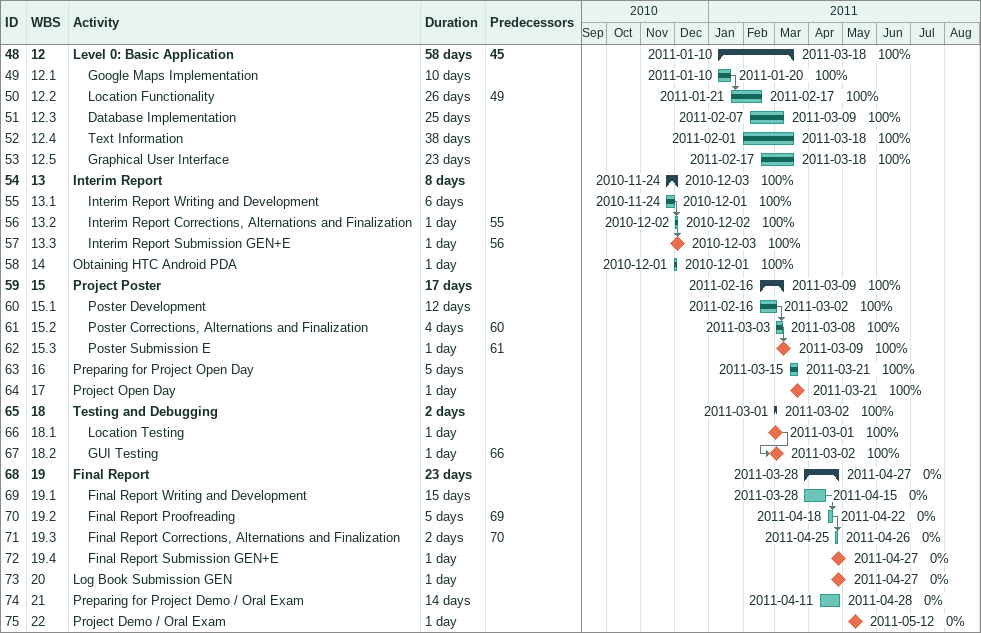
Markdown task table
| ID | WBS | Task | Duration | Start | Finish | Predecessors | % complete |
|---|---|---|---|---|---|---|---|
| 48 | 12 | **Level 0: Basic Application** | 58d | 2011-01-10 | 2011-03-18 | 45 | 100 |
| 49 | 12.1 | Google Maps Implementation | 10d | 2011-01-10 | 2011-01-20 |  | 100 |
| 50 | 12.2 | Location Functionality | 26d | 2011-01-21 | 2011-02-17 | 49 | 100 |
| 51 | 12.3 | Database Implementation | 25d | 2011-02-07 | 2011-03-09 |  | 100 |
| 52 | 12.4 | Text Information | 38d | 2011-02-01 | 2011-03-18 |  | 100 |
| 53 | 12.5 | Graphical User Interface | 23d | 2011-02-17 | 2011-03-18 |  | 100 |
| 54 | 13 | **Interim Report** | 8d | 2010-11-24 | 2010-12-03 |  | 100 |
| 55 | 13.1 | Interim Report Writing and Development | 6d | 2010-11-24 | 2010-12-01 |  | 100 |
| 56 | 13.2 | Interim Report Corrections, Alternations and Finalization | 1d | 2010-12-02 | 2010-12-02 | 55 | 100 |
| 57 | 13.3 | Interim Report Submission GEN+E | 1d | 2010-12-03 | 2010-12-03 | 56 | 100 |
| 58 | 14 | Obtaining HTC Android PDA | 1d | 2010-12-01 | 2010-12-01 |  | 100 |
| 59 | 15 | **Project Poster** | 17d | 2011-02-16 | 2011-03-09 |  | 100 |
| 60 | 15.1 | Poster Development | 12d | 2011-02-16 | 2011-03-02 |  | 100 |
| 61 | 15.2 | Poster Corrections, Alternations and Finalization | 4d | 2011-03-03 | 2011-03-08 | 60 | 100 |
| 62 | 15.3 | Poster Submission E | 1d | 2011-03-09 | 2011-03-09 | 61 | 100 |
| 63 | 16 | Preparing for Project Open Day | 5d | 2011-03-15 | 2011-03-21 |  | 100 |
| 64 | 17 | Project Open Day | 1d | 2011-03-21 | 2011-03-21 |  | 100 |
| 65 | 18 | **Testing and Debugging** | 2d | 2011-03-01 | 2011-03-02 |  | 100 |
| 66 | 18.1 | Location Testing | 1d | 2011-03-01 | 2011-03-01 |  | 100 |
| 67 | 18.2 | GUI Testing | 1d | 2011-03-02 | 2011-03-02 | 66 | 100 |
| 68 | 19 | **Final Report** | 23d | 2011-03-28 | 2011-04-27 |  | 0 |
| 69 | 19.1 | Final Report Writing and Development | 15d | 2011-03-28 | 2011-04-15 |  | 0 |
| 70 | 19.2 | Final Report Proofreading | 5d | 2011-04-18 | 2011-04-22 | 69 | 0 |
| 71 | 19.3 | Final Report Corrections, Alternations and Finalization | 2d | 2011-04-25 | 2011-04-26 | 70 | 0 |
| 72 | 19.4 | Final Report Submission GEN+E | 1d | 2011-04-27 | 2011-04-27 |  | 0 |
| 73 | 20 | Log Book Submission GEN | 1d | 2011-04-27 | 2011-04-27 |  | 0 |
| 74 | 21 | Preparing for Project Demo / Oral Exam | 14d | 2011-04-11 | 2011-04-28 |  | 0 |
| 75 | 22 | Project Demo / Oral Exam | 1d | 2011-05-12 | 2011-05-12 |  | 0 |
